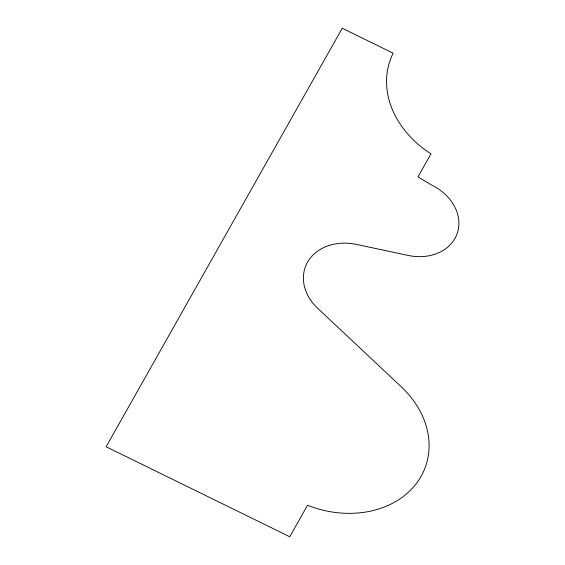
<?xml version="1.0" encoding="UTF-8"?>
<svg xmlns="http://www.w3.org/2000/svg" width="565" height="565" viewBox="0 0 565 565"><rect width="100%" height="100%" fill="white"/><g stroke="black" fill="none" stroke-linecap="round" stroke-linejoin="round"><path stroke-width="0.85" d="M342.263 28.25L106.121 446.753L289.767 536.75L307.515 505.294A94.369 76.155 19.8 0 0 415.565 484.523A94.369 76.155 19.8 0 0 401.348 386.884L317.685 308.278A48.597 39.218 19.8 0 1 308.038 261.334A48.597 39.218 19.8 0 1 356.487 244.419L408.135 255.429A46.464 37.495 19.8 0 0 457.332 233.055A46.464 37.495 19.8 0 0 431.533 185.03L417.98 176.88L430.989 153.821A95.937 77.419 19.8 0 1 393.155 53.188L342.263 28.25"/></g></svg>
